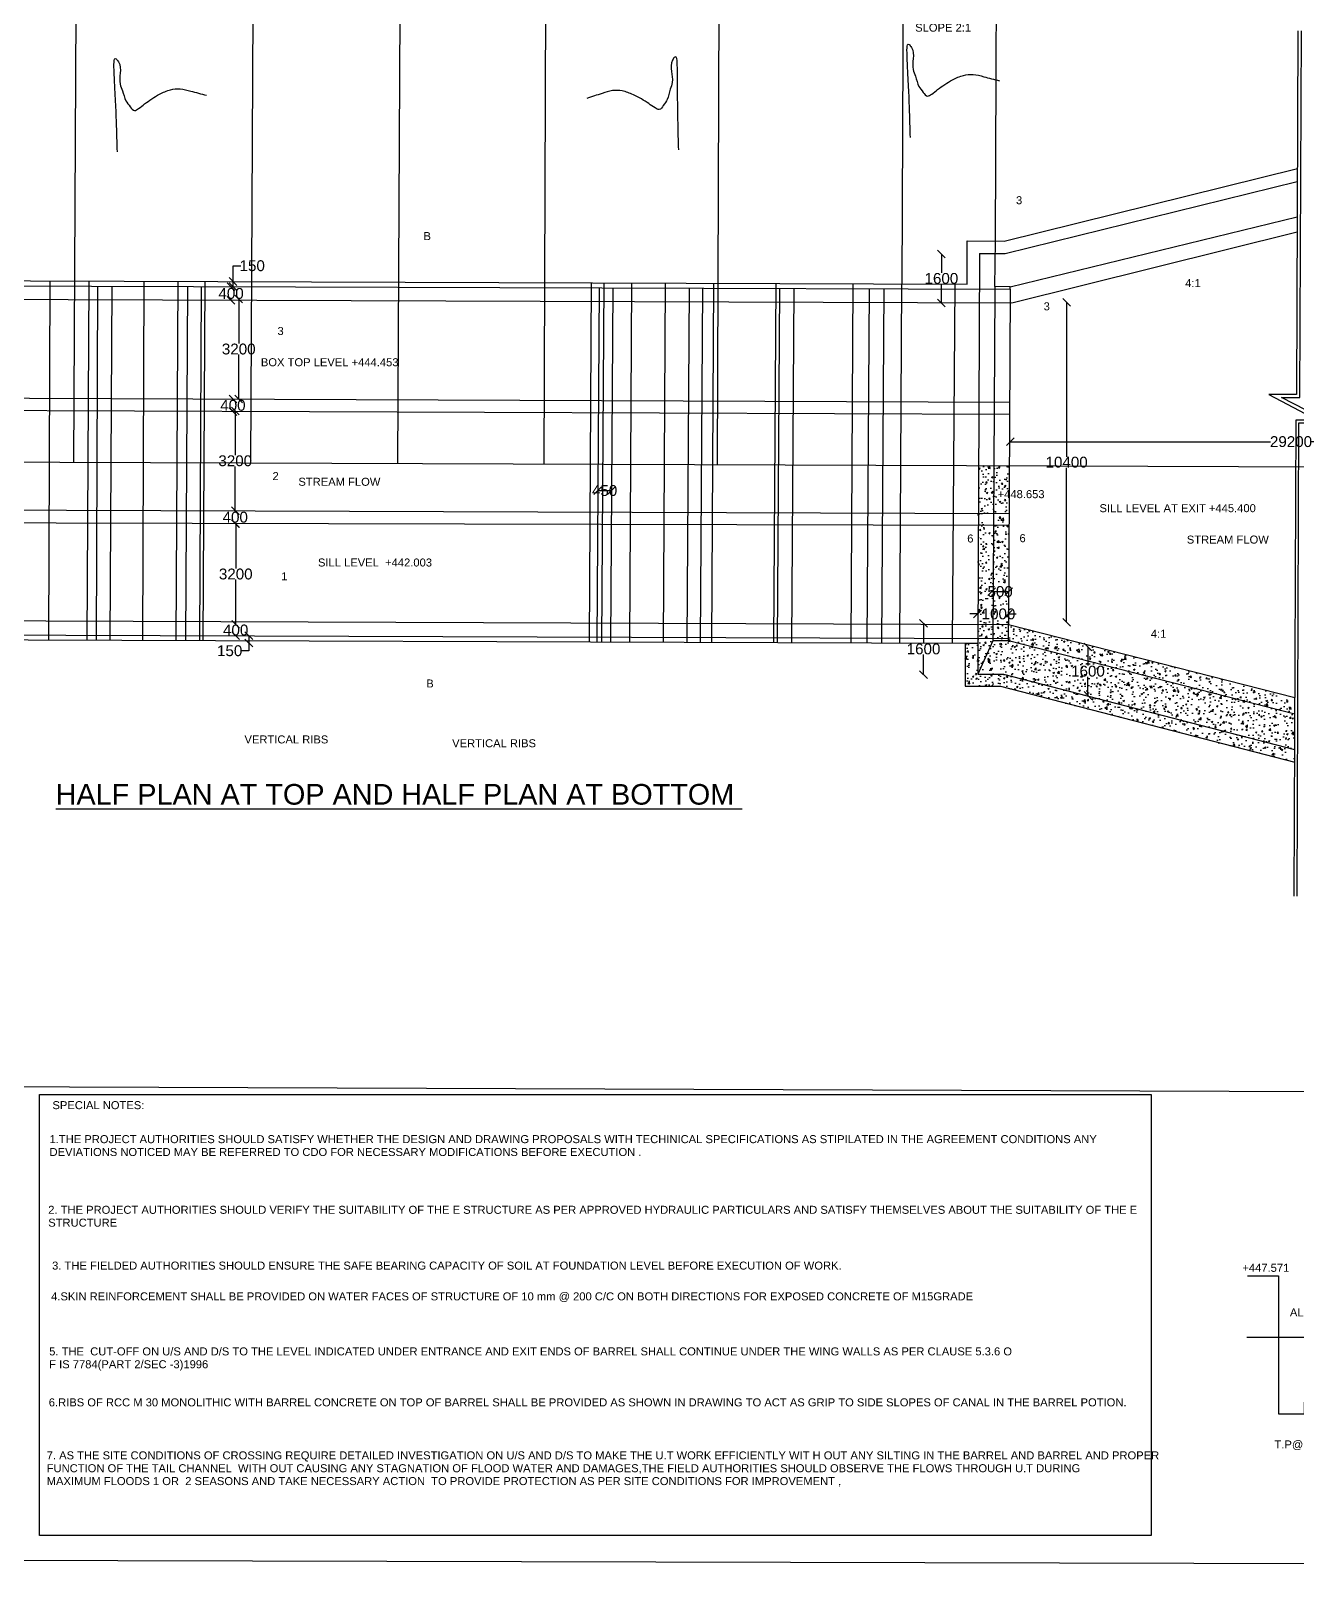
# Model space of a CAD drawing. Header units: metres. Extents: x -12667 to 104503, y -113799 to 12846.
# Drawn here: x 19248 to 60104, y -62679 to -13110 of the extents above; entities that cross this region are included whole.
import ezdxf

# ---------------------------------------------------------------- set-up
doc = ezdxf.new("R2010")
doc.units = ezdxf.units.M
doc.header["$MEASUREMENT"] = 0
doc.layers.add('DRAWING', color=7, linetype='Continuous')
doc.layers.get('0').off()
doc.styles.get("Standard").update_dxf_attribs({"font": 'ARIAL_1.TTF'})
doc.dimstyles.get("Standard").update_dxf_attribs({"dimtxt": 350, "dimasz": 250, "dimexe": 0.18, "dimexo": 0.0625, "dimgap": 0.09, "dimtad": 0, "dimtih": 1, "dimtoh": 1, "dimdec": 0, "dimzin": 0, "dimdsep": 46, "dimtxsty": 'Standard', "dimblk": 'OBLIQUE', "dimcen": 0, "dimse1": 1, "dimse2": 1, "dimadec": 0, "dimazin": 0, "dimtfac": 1, "dimtdec": 0, "dimtofl": 0, "dimtmove": 0, "dimatfit": 3, "dimfxl": 0, "dimtolj": 1, "dimtzin": 0, "dimarcsym": 0})
pattern_1 = [(50, (0, 0), (502.0821, -43.9265), [52.5, -577.5]), (355, (0, 0), (-97.126, 526.5345), [42, -462]), (100.4514, (41.84, -3.66), (404.9566, 482.6077), [44.618, -490.7995]), (46.1842, (0, 140), (747.069, -115.8633), [78.75, -866.25]), (96.6356, (62.26, 130.34), (654.264, 681.8825), [66.927, -736.199]), (351.1842, (0, 140), (654.263, 681.883), [63, -693]), (21, (70, 105), (417.835, -281.8332), [52.5, -577.5]), (326, (70, 105), (170.3207, 507.605), [42, -462]), (71.4514, (104.8, 81.5), (588.156, 225.7713), [44.618, -490.7995]), (37.5, (0, 0), (8.5119, 233.0257), [0, -456.4, 0, -469, 0, -463.75]), (7.5, (0, 0), (184.1487, 276.0882), [0, -267.4, 0, -445.9, 0, -176.75]), (327.5, (-156.1, 0), (373.6757, -15.7884), [0, -175, 0, -546, 0, -724.5]), (317.5, (-226.1, 0), (408.2303, 70.0735), [0, -227.5, 0, -362.6, 0, -514.5])]
pattern_2 = [(50, (0, 0), (717.26, -62.752), [75, -825]), (355, (0, 0), (-138.751, 752.192), [60, -660]), (100.4514, (59.8, -5.2), (578.509, 689.44), [63.74, -701.142]), (46.1842, (0, 200), (1067.241, -165.519), [112.5, -1237.5]), (96.6356, (88.9, 186.2), (934.662, 974.119), [95.61, -1051.714]), (351.1842, (0, 200), (934.662, 974.119), [90, -990]), (21, (100, 150), (596.907, -402.619), [75, -825]), (326, (100, 150), (243.315, 725.15), [60, -660]), (71.4514, (149.74, 116.45), (840.222, 322.531), [63.74, -701.142]), (37.5, (0, 0), (12.1599, 332.8939), [0, -652, 0, -670, 0, -662.5]), (7.5, (0, 0), (263.0695, 394.4117), [0, -382, 0, -637, 0, -252.5]), (327.5, (-223, 0), (533.8224, -22.5549), [0, -250, 0, -780, 0, -1035]), (317.5, (-323, 0), (583.186, 100.105), [0, -325, 0, -518, 0, -735])]

# ---------------------------------------------------------------- blocks, each defined once
blk = doc.blocks.new('_Oblique')
at = {"color": 0, "linetype": 'ByBlock', "lineweight": -2}
blk.add_line((-0.5, -0.5), (0.5, 0.5), dxfattribs=at)
blk = doc.blocks.new('*D101')
at = {"layer": 'Defpoints', "color": 0}
for p in [(25773, -21199), (25773, -21365), (25773, -21365)]:
    blk.add_point(p, dxfattribs=at)
at = {"layer": 'DRAWING', "color": 0, "lineweight": -2}
for p, q in [((25773, -21199), (25773, -20692)), ((25773, -20692), (26023, -20692)), ((25773, -21365), (25773, -21199))]:
    blk.add_line(p, q, dxfattribs=at)
at = {"layer": 'DRAWING', "color": 0, "lineweight": -2, "xscale": 250, "yscale": 250, "zscale": 250}
for p, rotation in [((25773, -21199), 90), ((25773, -21365), 270)]:
    blk.add_blockref('_Oblique', p, dxfattribs=dict(at, rotation=rotation))
at = {"layer": 'DRAWING', "color": 0, "insert": (26393, -20692), "char_height": 350, "attachment_point": 5}
blk.add_mtext('\\A1;150', dxfattribs=at)
blk = doc.blocks.new('*D102')
at = {"layer": 'Defpoints', "color": 0}
for p in [(25711, -21809), (25772, -21809), (25773, -21365)]:
    blk.add_point(p, dxfattribs=at)
at = {"layer": 'DRAWING', "color": 0, "lineweight": -2}
for p, q in [((25711, -21365), (25711, -21408)), ((25711, -21809), (25711, -21766))]:
    blk.add_line(p, q, dxfattribs=at)
at = {"layer": 'DRAWING', "color": 0, "lineweight": -2, "xscale": 250, "yscale": 250, "zscale": 250}
for p, rotation in [((25711, -21365), 90), ((25711, -21809), 270)]:
    blk.add_blockref('_Oblique', p, dxfattribs=dict(at, rotation=rotation))
at = {"layer": 'DRAWING', "color": 0, "insert": (25711, -21587), "char_height": 350, "attachment_point": 5}
blk.add_mtext('\\A1;400', dxfattribs=at)
blk = doc.blocks.new('*D103')
at = {"layer": 'Defpoints', "color": 0}
for p in [(25711, -21766), (25698, -24994), (25957, -24994)]:
    blk.add_point(p, dxfattribs=at)
at = {"layer": 'DRAWING', "color": 0, "lineweight": -2}
for p, q in [((25957, -21766), (25957, -23201)), ((25957, -24994), (25957, -23559))]:
    blk.add_line(p, q, dxfattribs=at)
at = {"layer": 'DRAWING', "color": 0, "lineweight": -2, "xscale": 250, "yscale": 250, "zscale": 250}
for p, rotation in [((25957, -21766), 90), ((25957, -24994), 270)]:
    blk.add_blockref('_Oblique', p, dxfattribs=dict(at, rotation=rotation))
at = {"layer": 'DRAWING', "color": 0, "insert": (25957, -23380), "char_height": 350, "attachment_point": 5}
blk.add_mtext('\\A1;3200', dxfattribs=at)
blk = doc.blocks.new('*D104')
at = {"layer": 'Defpoints', "color": 0}
for p in [(25957, -24994), (25770, -25397), (25955, -25397)]:
    blk.add_point(p, dxfattribs=at)
at = {"layer": 'DRAWING', "color": 0, "lineweight": -2}
for p, q in [((25770, -24994), (25770, -25017)), ((25770, -25397), (25770, -25375))]:
    blk.add_line(p, q, dxfattribs=at)
at = {"layer": 'DRAWING', "color": 0, "lineweight": -2, "xscale": 250, "yscale": 250, "zscale": 250}
for p, rotation in [((25770, -24994), 90), ((25770, -25397), 270)]:
    blk.add_blockref('_Oblique', p, dxfattribs=dict(at, rotation=rotation))
at = {"layer": 'DRAWING', "color": 0, "insert": (25770, -25196), "char_height": 350, "attachment_point": 5}
blk.add_mtext('\\A1;400', dxfattribs=at)
blk = doc.blocks.new('*D105')
at = {"layer": 'Defpoints', "color": 0}
for p in [(25770, -25375), (25609, -28596), (25845, -28596)]:
    blk.add_point(p, dxfattribs=at)
at = {"layer": 'DRAWING', "color": 0, "lineweight": -2}
for p, q in [((25845, -25375), (25845, -26806)), ((25845, -28596), (25845, -27164))]:
    blk.add_line(p, q, dxfattribs=at)
at = {"layer": 'DRAWING', "color": 0, "lineweight": -2, "xscale": 250, "yscale": 250, "zscale": 250}
for p, rotation in [((25845, -25375), 90), ((25845, -28596), 270)]:
    blk.add_blockref('_Oblique', p, dxfattribs=dict(at, rotation=rotation))
at = {"layer": 'DRAWING', "color": 0, "insert": (25845, -26985), "char_height": 350, "attachment_point": 5}
blk.add_mtext('\\A1;3200', dxfattribs=at)
blk = doc.blocks.new('*D106')
at = {"layer": 'Defpoints', "color": 0}
for p in [(25846, -28597), (25845, -29014), (25845, -29014)]:
    blk.add_point(p, dxfattribs=at)
at = {"layer": 'DRAWING', "color": 0, "lineweight": -2}
for p, q in [((25845, -28597), (25845, -28626)), ((25845, -29014), (25845, -28984))]:
    blk.add_line(p, q, dxfattribs=at)
at = {"layer": 'DRAWING', "color": 0, "lineweight": -2, "xscale": 250, "yscale": 250, "zscale": 250}
for p, rotation in [((25845, -28597), 90), ((25845, -29014), 270)]:
    blk.add_blockref('_Oblique', p, dxfattribs=dict(at, rotation=rotation))
at = {"layer": 'DRAWING', "color": 0, "insert": (25845, -28805), "char_height": 350, "attachment_point": 5}
blk.add_mtext('\\A1;400', dxfattribs=at)
blk = doc.blocks.new('*D109')
at = {"layer": 'Defpoints', "color": 0}
for p in [(25845, -29014), (25845, -32262), (25861, -32262)]:
    blk.add_point(p, dxfattribs=at)
at = {"layer": 'DRAWING', "color": 0, "lineweight": -2}
for p, q in [((25861, -29014), (25861, -30459)), ((25861, -32262), (25861, -30816))]:
    blk.add_line(p, q, dxfattribs=at)
at = {"layer": 'DRAWING', "color": 0, "lineweight": -2, "xscale": 250, "yscale": 250, "zscale": 250}
for p, rotation in [((25861, -29014), 90), ((25861, -32262), 270)]:
    blk.add_blockref('_Oblique', p, dxfattribs=dict(at, rotation=rotation))
at = {"layer": 'DRAWING', "color": 0, "insert": (25861, -30638), "char_height": 350, "attachment_point": 5}
blk.add_mtext('\\A1;3200', dxfattribs=at)
blk = doc.blocks.new('*D110')
at = {"layer": 'Defpoints', "color": 0}
for p in [(25859, -32628), (25859, -32628), (25861, -32262)]:
    blk.add_point(p, dxfattribs=at)
at = {"layer": 'DRAWING', "color": 0, "lineweight": -2}
for p, q in [((25859, -32262), (25859, -32266)), ((25859, -32628), (25859, -32624))]:
    blk.add_line(p, q, dxfattribs=at)
at = {"layer": 'DRAWING', "color": 0, "lineweight": -2, "xscale": 250, "yscale": 250, "zscale": 250}
for p, rotation in [((25859, -32262), 90), ((25859, -32628), 270)]:
    blk.add_blockref('_Oblique', p, dxfattribs=dict(at, rotation=rotation))
at = {"layer": 'DRAWING', "color": 0, "insert": (25859, -32445), "char_height": 350, "attachment_point": 5}
blk.add_mtext('\\A1;400', dxfattribs=at)
blk = doc.blocks.new('*D112')
at = {"layer": 'Defpoints', "color": 0}
for p in [(25859, -32624), (25859, -32863), (26284, -32863)]:
    blk.add_point(p, dxfattribs=at)
at = {"layer": 'DRAWING', "color": 0, "lineweight": -2}
for p, q in [((26284, -32624), (26284, -32863)), ((26284, -33113), (26034, -33113)), ((26284, -32863), (26284, -33113))]:
    blk.add_line(p, q, dxfattribs=at)
at = {"layer": 'DRAWING', "color": 0, "lineweight": -2, "xscale": 250, "yscale": 250, "zscale": 250}
for p, rotation in [((26284, -32624), 90), ((26284, -32863), 270)]:
    blk.add_blockref('_Oblique', p, dxfattribs=dict(at, rotation=rotation))
at = {"layer": 'DRAWING', "color": 0, "insert": (25665, -33113), "char_height": 350, "attachment_point": 5}
blk.add_mtext('\\A1;150', dxfattribs=at)
blk = doc.blocks.new('*D113')
at = {"layer": 'Defpoints', "color": 0}
for p in [(37540, -27817), (37980, -27820), (37980, -27945)]:
    blk.add_point(p, dxfattribs=at)
at = {"layer": 'DRAWING', "color": 0, "lineweight": -2}
blk.add_line((37540, -27945), (37980, -27945), dxfattribs=at)
at = {"layer": 'DRAWING', "color": 0, "lineweight": -2, "xscale": 250, "yscale": 250, "zscale": 250, "rotation": 180}
blk.add_blockref('_Oblique', (37540, -27945), dxfattribs=at)
at = {"layer": 'DRAWING', "color": 0, "lineweight": -2, "xscale": 250, "yscale": 250, "zscale": 250}
blk.add_blockref('_Oblique', (37980, -27945), dxfattribs=at)
at = {"layer": 'DRAWING', "color": 0, "insert": (37760, -27945), "char_height": 350, "attachment_point": 5}
blk.add_mtext('\\A1;450', dxfattribs=at)
blk = doc.blocks.new('*D114')
at = {"layer": 'Defpoints', "color": 0}
for p in [(48624, -20315), (48854, -20315), (48854, -21890)]:
    blk.add_point(p, dxfattribs=at)
at = {"layer": 'DRAWING', "color": 0, "lineweight": -2}
for p, q in [((48624, -20315), (48624, -20924)), ((48624, -21890), (48624, -21281))]:
    blk.add_line(p, q, dxfattribs=at)
at = {"layer": 'DRAWING', "color": 0, "lineweight": -2, "xscale": 250, "yscale": 250, "zscale": 250}
for p, rotation in [((48624, -20315), 90), ((48624, -21890), 270)]:
    blk.add_blockref('_Oblique', p, dxfattribs=dict(at, rotation=rotation))
at = {"layer": 'DRAWING', "color": 0, "insert": (48624, -21103), "char_height": 350, "attachment_point": 5}
blk.add_mtext('\\A1;1600', dxfattribs=at)
blk = doc.blocks.new('*D130')
at = {"layer": 'Defpoints', "color": 0}
for p in [(51629, -21868), (51629, -32192), (52664, -32192)]:
    blk.add_point(p, dxfattribs=at)
at = {"layer": 'DRAWING', "color": 0, "lineweight": -2}
for p, q in [((52664, -21868), (52664, -26851)), ((52664, -32192), (52664, -27209))]:
    blk.add_line(p, q, dxfattribs=at)
at = {"layer": 'DRAWING', "color": 0, "lineweight": -2, "xscale": 250, "yscale": 250, "zscale": 250}
for p, rotation in [((52664, -21868), 90), ((52664, -32192), 270)]:
    blk.add_blockref('_Oblique', p, dxfattribs=dict(at, rotation=rotation))
at = {"layer": 'DRAWING', "color": 0, "insert": (52664, -27030), "char_height": 350, "attachment_point": 5}
blk.add_mtext('\\A1;10400', dxfattribs=at)
blk = doc.blocks.new('*D131')
at = {"layer": 'Defpoints', "color": 0}
for p in [(50846, -25853), (68957, -25853), (68957, -26367)]:
    blk.add_point(p, dxfattribs=at)
at = {"layer": 'DRAWING', "color": 0, "lineweight": -2}
for p, q in [((50846, -26367), (59241, -26367)), ((68957, -26367), (60563, -26367))]:
    blk.add_line(p, q, dxfattribs=at)
at = {"layer": 'DRAWING', "color": 0, "lineweight": -2, "xscale": 250, "yscale": 250, "zscale": 250, "rotation": 180}
blk.add_blockref('_Oblique', (50846, -26367), dxfattribs=at)
at = {"layer": 'DRAWING', "color": 0, "lineweight": -2, "xscale": 250, "yscale": 250, "zscale": 250}
blk.add_blockref('_Oblique', (68957, -26367), dxfattribs=at)
at = {"layer": 'DRAWING', "color": 0, "insert": (59902, -26367), "char_height": 350, "attachment_point": 5}
blk.add_mtext('\\A1;29200', dxfattribs=at)
blk = doc.blocks.new('*D132')
at = {"layer": 'Defpoints', "color": 0}
for p in [(48284, -32228), (48048, -33882), (48284, -33882)]:
    blk.add_point(p, dxfattribs=at)
at = {"layer": 'DRAWING', "color": 0, "lineweight": -2}
for p, q in [((48048, -32228), (48048, -32876)), ((48048, -33882), (48048, -33234))]:
    blk.add_line(p, q, dxfattribs=at)
at = {"layer": 'DRAWING', "color": 0, "lineweight": -2, "xscale": 250, "yscale": 250, "zscale": 250}
for p, rotation in [((48048, -32228), 90), ((48048, -33882), 270)]:
    blk.add_blockref('_Oblique', p, dxfattribs=dict(at, rotation=rotation))
at = {"layer": 'DRAWING', "color": 0, "insert": (48048, -33055), "char_height": 350, "attachment_point": 5}
blk.add_mtext('\\A1;1600', dxfattribs=at)
blk = doc.blocks.new('*D133')
at = {"layer": 'Defpoints', "color": 0}
for p in [(53622, -32987), (53353, -34556), (53622, -34556)]:
    blk.add_point(p, dxfattribs=at)
at = {"layer": 'DRAWING', "color": 0, "lineweight": -2}
for p, q in [((53353, -32987), (53353, -33593)), ((53353, -34556), (53353, -33951))]:
    blk.add_line(p, q, dxfattribs=at)
at = {"layer": 'DRAWING', "color": 0, "lineweight": -2, "xscale": 250, "yscale": 250, "zscale": 250}
for p, rotation in [((53353, -32987), 90), ((53353, -34556), 270)]:
    blk.add_blockref('_Oblique', p, dxfattribs=dict(at, rotation=rotation))
at = {"layer": 'DRAWING', "color": 0, "insert": (53353, -33772), "char_height": 350, "attachment_point": 5}
blk.add_mtext('\\A1;1600', dxfattribs=at)
blk = doc.blocks.new('*D134')
at = {"layer": 'Defpoints', "color": 0}
for p in [(49790, -31891), (50785, -31891), (50785, -31925)]:
    blk.add_point(p, dxfattribs=at)
at = {"layer": 'DRAWING', "color": 0, "lineweight": -2}
for p, q in [((49790, -31925), (49540, -31925)), ((50785, -31925), (51035, -31925))]:
    blk.add_line(p, q, dxfattribs=at)
at = {"layer": 'DRAWING', "color": 0, "lineweight": -2, "xscale": 250, "yscale": 250, "zscale": 250}
blk.add_blockref('_Oblique', (49790, -31925), dxfattribs=at)
at = {"layer": 'DRAWING', "color": 0, "lineweight": -2, "xscale": 250, "yscale": 250, "zscale": 250, "rotation": 180}
blk.add_blockref('_Oblique', (50785, -31925), dxfattribs=at)
at = {"layer": 'DRAWING', "color": 0, "insert": (50467, -31925), "char_height": 350, "attachment_point": 5}
blk.add_mtext('\\A1;1000', dxfattribs=at)
blk = doc.blocks.new('*D135')
at = {"layer": 'Defpoints', "color": 0}
for p in [(50245, -31213), (50791, -31203), (50791, -31213)]:
    blk.add_point(p, dxfattribs=at)
at = {"layer": 'DRAWING', "color": 0, "lineweight": -2}
blk.add_line((50245, -31203), (50791, -31203), dxfattribs=at)
at = {"layer": 'DRAWING', "color": 0, "lineweight": -2, "xscale": 250, "yscale": 250, "zscale": 250, "rotation": 180}
blk.add_blockref('_Oblique', (50245, -31203), dxfattribs=at)
at = {"layer": 'DRAWING', "color": 0, "lineweight": -2, "xscale": 250, "yscale": 250, "zscale": 250}
blk.add_blockref('_Oblique', (50791, -31203), dxfattribs=at)
at = {"layer": 'DRAWING', "color": 0, "insert": (50518, -31203), "char_height": 350, "attachment_point": 5}
blk.add_mtext('\\A1;500', dxfattribs=at)

msp = doc.modelspace()

# ---------------------------------------------------------------- hatches: boundary and pattern name
at = {"layer": 'DRAWING'}
h = msp.add_hatch(dxfattribs=at)
h.set_pattern_fill('AR-CONC,_O', color=256, scale=70)
h.set_pattern_definition(pattern_1)
h.paths.add_polyline_path([(50319.7, -27135.2), (49821.2, -27133.4), (49814, -28683.7), (50311.1, -28685.5)])
h = msp.add_hatch(dxfattribs=at)
h.set_pattern_fill('AR-CONC,_O', color=256, scale=70)
h.set_pattern_definition(pattern_1)
h.paths.add_polyline_path([(50816.6, -27137), (50319.7, -27135.2), (50311.1, -28685.5), (50808.2, -28687.3)])
h.paths.add_polyline_path([(50372.2, -28259.9), (52018.5, -28259.9), (52018.5, -27864.1), (50372.2, -27864.1)], flags=9)
h = msp.add_hatch(dxfattribs=at)
h.set_pattern_fill('AR-CONC', color=256, scale=100)
h.set_pattern_definition(pattern_2)
h.paths.add_polyline_path([(50311.1, -28685.5), (49814, -28683.7), (49812.2, -29073), (50309, -29074.3)])
h = msp.add_hatch(dxfattribs=at)
h.set_pattern_fill('AR-CONC', color=256, scale=100)
h.set_pattern_definition(pattern_2)
h.paths.add_polyline_path([(50808.2, -28687.3), (50311.1, -28685.5), (50309, -29074.3), (50806.1, -29075.5)])
h = msp.add_hatch(dxfattribs=at)
h.set_pattern_fill('AR-CONC,_O', color=256, scale=70)
h.set_pattern_definition(pattern_1)
h.paths.add_polyline_path([(50309, -29074.3), (49812.2, -29073), (49797.3, -32268.7), (50291.3, -32270.5)])
h.paths.add_polyline_path([(49820.5, -32288.4), (51083.3, -32288.4), (51083.3, -31567.2), (49820.5, -31567.2)], flags=9)
h.paths.add_polyline_path([(50024.2, -31565.7), (51015, -31565.7), (51015, -30844.4), (50024.2, -30844.4)], flags=9)
h = msp.add_hatch(dxfattribs=at)
h.set_pattern_fill('AR-CONC,_O', color=256, scale=70)
h.set_pattern_definition(pattern_1)
h.paths.add_polyline_path([(50806.1, -29075.5), (50309, -29074.3), (50291.3, -32270.5), (50788.7, -32272.3)])
h.paths.add_polyline_path([(49820.5, -32288.4), (51083.3, -32288.4), (51083.3, -31567.2), (49820.5, -31567.2)], flags=9)
h.paths.add_polyline_path([(50024.2, -31565.7), (51015, -31565.7), (51015, -30844.4), (50024.2, -30844.4)], flags=9)
h = msp.add_hatch(dxfattribs=at)
h.set_pattern_fill('AR-CONC,_O', color=256, scale=70)
h.set_pattern_definition(pattern_1)
h.paths.add_polyline_path([(50788.7, -32272.3), (49797.3, -32268.7), (49794.5, -32863.1), (49794.5, -33869.4), (50631.4, -33869.4), (60009.4, -36296.6), (60017.1, -34629.4)])
h.paths.add_polyline_path([(52707.1, -34135.1), (53969.8, -34135.1), (53969.8, -33413.8), (52707.1, -33413.8)], flags=24)
h = msp.add_hatch(dxfattribs=at)
h.set_pattern_fill('AR-CONC,_O', color=256, scale=70)
h.set_pattern_definition(pattern_1)
h.paths.add_polyline_path([(50631.4, -33869.4), (49794.5, -33869.4), (49794.5, -32863.1), (49391.8, -32863.1), (49391.8, -34259.5), (50528.4, -34259.5), (60007.6, -36705.1), (60009.4, -36296.6)])
h = msp.add_hatch(dxfattribs=at)
h.set_pattern_fill('AR-CONC,_O', color=256, scale=70)
h.set_pattern_definition(pattern_1)
h.paths.add_polyline_path([(50789.9, -32788.7), (50288.4, -32788.7), (49794.5, -33869.4), (50631.4, -33869.4), (60009.4, -36296.6), (60014.6, -35160.2)])
h.paths.add_polyline_path([(52707.1, -34135.1), (53969.8, -34135.1), (53969.8, -33413.8), (52707.1, -33413.8)], flags=24)

# ---------------------------------------------------------------- linework, layer by layer
for points in [[(104503.1, -62679.1), (-12666.6, -62384.4), (-12666.6, 12846.1), (104503.1, 12551.3)], [(19528.4, -47425.3), (55391.1, -47425.3), (55391.1, -61655.6), (19528.4, -61655.6)]]:
    msp.add_lwpolyline(points, close=True, dxfattribs=at)
for points in [[(83797.4, -47430.8), (-11155.4, -47067.4), (-11110.2, -36202.2), (-11552.8, -35895.7), (-10638.1, -35901.6), (-11099.4, -35584), (-11039.8, -19966.1), (-11520.2, -19658.4), (-10608.6, -19654.3), (-11048, -19346.6), (-10980.8, -6253.8)], [(20635.5, -27027.6), (20744.5, -6266.5)], [(26446.3, -6275.6), (26333.8, -27048.2)], [(31090.9, -27065.5), (31195.7, -6283.1)], [(35805.8, -27082.6), (35887.9, -6305.5)], [(41397.8, -27102.9), (41479.8, -6327.6)], [(47417.2, -6351), (47353.2, -21277.8)], [(50351.5, -21363.4), (50365.6, -19899.1), (50419, -6362.8)], [(-3587.8, -17953.6), (-3542.6, -12754.8), (-148.9, -12762.2), (-148.9, -14949), (434.8, -14949), (11818.2, -18748.6), (13182.9, -18748.6), (13182.9, -21153.4), (49450.6, -21285.4), (49450.6, -19890.3), (50644.5, -19901.8), (60113.4, -17558.3)], [(60124.1, -13112.5), (60074, -24845.3), (59187.5, -24843), (60760.9, -25669.7), (60058.1, -25669.7), (59987.8, -41029.8)], [(60098.4, -41029.8), (60157.9, -25756.9), (61190.4, -25763.9), (59598.4, -24942.3), (60187.3, -24937.3), (60238.2, -13117.5)], [(60095.4, -19608), (50894.5, -21896.9), (11310.7, -21757.7), (-91.5, -17968.1), (-3587.8, -17955.6), (-11023.1, -17935.6)], [(49853.1, -20293.5), (50679, -20295.6), (60103.1, -17972.9)], [(50847.5, -21366.5), (60097.7, -19109.7)], [(49853.1, -20293.5), (49794.5, -32863.1)], [(19861.5, -21177.7), (19821.4, -32760.8)], [(21117.5, -21182.3), (21061.7, -32765.1)], [(22860.5, -32771.4), (22902.7, -21188.8)], [(23989.9, -21192.7), (23923.9, -32775)], [(24812.2, -32778.1), (24873.5, -21195.9)], [(37267.6, -32821.2), (37335.1, -21241.3)], [(37673, -32822.6), (37740.5, -21242.8)], [(38572.3, -32825.9), (38639.8, -21246)], [(39659.7, -32829.9), (39727.3, -21250)], [(41219.2, -32835.6), (41286.7, -21255.7)], [(43221.8, -32842.8), (43289.4, -21263)], [(45714.9, -32851.9), (45782.5, -21272.1)], [(47285.7, -32857.6), (47353.2, -21277.8)], [(49053.1, -21284), (48976.8, -32861.7)], [(11312.8, -21316.9), (50847.5, -21448.5), (50847.5, -21366.5), (50351.5, -21363.4), (50351.2, -21446.9)], [(21370.7, -32766.2), (21408.7, -21350.5)], [(21859.7, -21352), (21800.5, -32767.7)], [(24250.5, -32776.2), (24311.1, -21360.2)], [(24747.1, -21361.6), (24688.9, -32777.7)], [(37582.5, -21404.4), (37507.5, -32822)], [(38022, -21406), (37947, -32823.5)], [(40482.5, -21414.9), (40407.4, -32832)], [(40915.9, -21416.5), (40840.8, -32833.5)], [(43400.3, -21425.5), (43325.2, -32842.1)], [(43866.3, -21427.2), (43791.3, -32843.7)], [(46292.6, -21436), (46217.5, -32852.1)], [(46768, -21437.7), (46693, -32853.8)], [(50351.2, -21446.9), (50288.4, -32788.7)], [(50847.5, -21448.5), (50788.7, -32272.3)], [(11292, -24936.4), (50827.7, -25094.7)], [(-3235.5, -26941), (84541.5, -27259.4), (84554.5, -25636.9)], [(50825.6, -25489.6), (11289.6, -25343.1)], [(11271.3, -28544.1), (50808.2, -28687.3)], [(50806.1, -29075.5), (11268.8, -28977.3)], [(60023.9, -34631.1), (50788.7, -32272.3), (11250.7, -32127.6), (-157.9, -35921.8)], [(11250.7, -32573.8), (50789.8, -32720.7), (50788.7, -32272.3)], [(-265.9, -41111.4), (-265.9, -38906.1), (375.9, -38906.1), (11736.8, -35134.8), (13109.2, -35134.8), (13109.2, -32737.6), (49391.8, -32863.1), (49391.8, -34259.5), (50528.4, -34259.5), (60024.1, -36709.3)], [(49391.8, -32863.1), (49794.5, -32863.1), (49794.5, -33869.4), (50631.4, -33869.4), (60015.9, -36298.3)], [(50789.9, -32788.7), (50288.4, -32788.7), (49794.5, -33869.4)], [(60021.3, -35161.9), (50789.9, -32788.7), (50790.2, -32720.7)], [(58496.8, -53280.4), (59502.4, -53280.4), (59502.4, -57727.8), (60341.6, -57727.8), (60341.6, -57355.1), (60838.2, -58089.9), (60838.2, -57742), (62258.6, -57742), (62258.6, -53287.1), (63262, -53287.1)], [(58472.5, -55260.4), (62457.2, -55260.4)]]:
    msp.add_lwpolyline(points, dxfattribs=at)
for points in [[(47624.7, -16554.2), (47522.4, -13997.8), (47582.6, -13553), (47660.8, -13649.1), (47708.9, -14364.4), (47787.1, -14580.8), (47901.4, -14905.4), (48039.8, -15097.7), (48178.2, -15217.9), (48310.6, -15157.8), (48503.1, -15007.6), (48984.4, -14695), (49339.4, -14550.7), (49646.2, -14520.7), (49989.1, -14592.8), (50494.5, -14725.1)], [(22043.7, -17018.3), (21941.4, -14461.9), (22001.5, -14017.1), (22079.7, -14113.3), (22127.9, -14828.5), (22206.1, -15044.9), (22320.4, -15369.5), (22458.8, -15561.8), (22597.1, -15682.1), (22729.5, -15621.9), (22922, -15471.7), (23403.3, -15159.1), (23758.3, -15014.9), (24065.2, -14984.8), (24408.1, -15056.9), (24913.5, -15189.2)], [(40149.8, -16956.3), (40107.9, -14398.1), (40022.8, -13957.4), (39950.1, -14057.8), (39942.4, -14774.7), (39876.5, -14995.1), (39780.6, -15325.6), (39653.3, -15525.5), (39521.9, -15653.3), (39386.4, -15600.7), (39185.7, -15461.5), (38687.5, -15176.6), (38325, -15052.6), (38017, -15039.8), (37678.6, -15131.2), (37181.5, -15291.7)]]:
    msp.add_spline(points, degree=3, dxfattribs=at)

# ---------------------------------------------------------------- texts
for s, height, p in [('SLOPE 2:1', 258.18, (47778.2, -13138.5)), ('3', 258.2, (51031.4, -18706.4)), ('B', 258.2, (31916.6, -19863.5)), ('4:1', 258.18, (56488.3, -21380.2)), ('3', 258.2, (51921.3, -22130.6)), ('3', 258.2, (27207.7, -22926.3)), ('BOX TOP LEVEL +444.453', 258.177, (26671.9, -23933.5)), ('2', 258.2, (27046, -27605.8)), ('STREAM FLOW ', 258.177, (27882, -27789.5)), ('+448.653', 258.18, (50438.2, -28189.3)), ('SILL LEVEL AT EXIT +445.400', 258.177, (53725.3, -28641.7)), ('6', 258.2, (49457.2, -29619.5)), ('6', 258.2, (51142.4, -29610.4)), ('STREAM FLOW ', 258.177, (56540.8, -29654.7)), ('SILL LEVEL  +442.003', 258.177, (28513.3, -30393.9)), ('1', 258.2, (27326.3, -30841)), ('4:1', 258.18, (55380.2, -32692.6)), ('B', 258.2, (32007.8, -34297.2)), ('VERTICAL RIBS ', 258.177, (26142.4, -36101.9)), ('VERTICAL RIBS', 258.177, (32841.7, -36225.6)), ('%%UHALF PLAN AT TOP AND HALF PLAN AT BOTTOM ', 665.142, (20052.4, -38075.9)), ('SPECIAL NOTES:', 258.177, (19948.3, -47900.3)), ('1.THE PROJECT AUTHORITIES SHOULD SATISFY WHETHER THE DESIGN AND DRAWING PROPOSALS WITH TECHINICAL SPECIFICATIONS AS STIPILATED IN THE AGREEMENT CONDITIONS ANY ', 258.1766, (19854.2, -48996.8)), ('DEVIATIONS NOTICED MAY BE REFERRED TO CDO FOR NECESSARY MODIFICATIONS BEFORE EXECUTION . ', 258.177, (19854.2, -49411.5)), ('2. THE PROJECT AUTHORITIES SHOULD VERIFY THE SUITABILITY OF THE E STRUCTURE AS PER APPROVED HYDRAULIC PARTICULARS AND SATISFY THEMSELVES ABOUT THE SUITABILITY OF THE E', 258.1766, (19812.8, -51276.1)), ('STRUCTURE   ', 258.177, (19812.8, -51690.9)), ('3. THE FIELDED AUTHORITIES SHOULD ENSURE THE SAFE BEARING CAPACITY OF SOIL AT FOUNDATION LEVEL BEFORE EXECUTION OF WORK.', 258.1766, (19937, -53076)), ('+447.571', 258.18, (58332.4, -53148.2)), ('4.SKIN REINFORCEMENT SHALL BE PROVIDED ON WATER FACES OF STRUCTURE OF 10 mm @ 200 C/C ON BOTH DIRECTIONS FOR EXPOSED CONCRETE OF M15GRADE', 258.1766, (19906, -54069)), ('ALL SOILS ', 258.18, (59866.4, -54585.9)), ('5. THE  CUT-OFF ON U/S AND D/S TO THE LEVEL INDICATED UNDER ENTRANCE AND EXIT ENDS OF BARREL SHALL CONTINUE UNDER THE WING WALLS AS PER CLAUSE 5.3.6 O', 258.1766, (19843.3, -55844.1)), ('F IS 7784(PART 2/SEC -3)1996', 258.177, (19843.3, -56258.8)), ('6.RIBS OF RCC M 30 MONOLITHIC WITH BARREL CONCRETE ON TOP OF BARREL SHALL BE PROVIDED AS SHOWN IN DRAWING TO ACT AS GRIP TO SIDE SLOPES OF CANAL IN THE BARREL POTION.', 258.1766, (19830, -57488.3)), ('7. AS THE SITE CONDITIONS OF CROSSING REQUIRE DETAILED INVESTIGATION ON U/S AND D/S TO MAKE THE U.T WORK EFFICIENTLY WIT H OUT ANY SILTING IN THE BARREL AND BARREL AND PROPER', 258.1766, (19763.2, -59198.5)), ('T.P@ KM 128.073', 258.177, (59369.9, -58846.6)), ('FUNCTION OF THE TAIL CHANNEL  WITH OUT CAUSING ANY STAGNATION OF FLOOD WATER AND DAMAGES,THE FIELD AUTHORITIES SHOULD OBSERVE THE FLOWS THROUGH U.T DURING ', 258.1766, (19763.2, -59613.3)), ('MAXIMUM FLOODS 1 OR  2 SEASONS AND TAKE NECESSARY ACTION  TO PROVIDE PROTECTION AS PER SITE CONDITIONS FOR IMPROVEMENT ,', 258.1766, (19763.2, -60028))]:
    msp.add_text(s, height=height, dxfattribs=at).set_placement(p)

# ---------------------------------------------------------------- dimensions: what is measured, and where the dimension line sits
for base, p1, p2, text, picture, middle in [((48623.7, -20315.3), (48853.8, -21889.7), (48853.8, -20315.3), '1600', '*D114', (48623.7, -21102.5)), ((25711.2, -21808.6), (25773.2, -21365.1), (25771.7, -21808.6), '400', '*D102', (25711.2, -21586.8)), ((25956.7, -24994.1), (25711.2, -21765.6), (25698.3, -24994.1), '3200', '*D103', (25956.7, -23379.8)), ((52664.4, -32191.8), (51629.4, -21868.3), (51629.4, -32191.8), '10400', '*D130', (52664.4, -27030)), ((25844.9, -28596), (25770.1, -25374.5), (25609, -28596), '3200', '*D105', (25844.9, -26985.3)), ((25770.1, -25397.4), (25956.7, -24994.1), (25955.2, -25397.4), '400', '*D104', (25770.1, -25195.7)), ((25844.8, -29013.5), (25845.8, -28596.9), (25844.8, -29013.5), '400', '*D106', (25844.8, -28805.2)), ((25860.7, -32261.7), (25844.8, -29013.5), (25844.8, -32261.7), '3200', '*D109', (25860.7, -30637.6)), ((25859.4, -32628.1), (25860.7, -32261.7), (25859.4, -32628.1), '400', '*D110', (25859.4, -32444.9)), ((48048, -33881.6), (48284.5, -32228.2), (48284.5, -33881.6), '1600', '*D132', (48048, -33054.9)), ((26284.3, -32862.8), (25859.4, -32623.7), (25859.4, -32862.8), '150', '*D112', (25664.6, -33112.8)), ((53353.4, -34556.4), (53621.7, -32987.4), (53621.7, -34556.4), '1600', '*D133', (53353.4, -33771.9))]:
    dim = msp.add_linear_dim(base=base, p1=p1, p2=p2, angle=90, text=text, dimstyle='Standard', dxfattribs=at)
    dim.commit()
    dim.dimension.update_dxf_attribs({"geometry": picture, "text_midpoint": middle})
dim = msp.add_linear_dim(base=(25773.2, -21365.1), p1=(25773.2, -21199.2), p2=(25772.7, -21365.1), angle=90, text='150', dimstyle='Standard', dxfattribs=at)
dim.commit()
dim.dimension.update_dxf_attribs({"geometry": '*D101', "text_midpoint": (26392.9, -20692.1), "dimtype": 160})
dim = msp.add_linear_dim(base=(68957.1, -26367.3), p1=(50846.4, -25853.3), p2=(68957.1, -25853.3), text='29200', dimstyle='Standard', dxfattribs=at)
dim.commit()
dim.dimension.update_dxf_attribs({"geometry": '*D131', "text_midpoint": (59901.8, -26367.3)})
for base, p1, p2, text, picture, middle in [((37979.9, -27944.7), (37540.4, -27816.8), (37979.9, -27819.7), '450', '*D113', (37760.1, -27944.7)), ((50791.2, -31202.5), (50245, -31212.7), (50791.2, -31212.7), '500', '*D135', (50518.1, -31202.5)), ((50784.8, -31925.3), (49790.5, -31890.7), (50784.8, -31890.7), '1000', '*D134', (50466.8, -31925.3))]:
    dim = msp.add_linear_dim(base=base, p1=p1, p2=p2, text=text, dimstyle='Standard', dxfattribs=at)
    dim.commit()
    dim.dimension.update_dxf_attribs({"geometry": picture, "text_midpoint": middle, "dimtype": 160})

doc.saveas('drawing.dxf')
